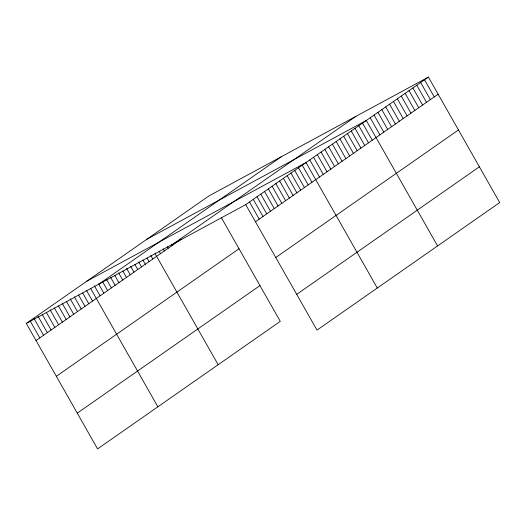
<?xml version="1.0" encoding="UTF-8"?>
<svg xmlns="http://www.w3.org/2000/svg" width="526" height="526" viewBox="0 0 526 526"><rect width="100%" height="100%" fill="white"/><g stroke="black" fill="none" stroke-linecap="round" stroke-linejoin="round"><path stroke-width="0.79" d="M221.446 217.81L280.273 321.36L97.58 448.902L26.3 323.431L208.993 195.889L428.42 77.098L499.7 202.569L317.007 330.111L245.727 204.64L428.42 77.098M98.71 284.231L281.403 156.689M173.317 243.84L356.01 116.299M36.018 340.539L181.187 239.192M255.445 221.748L438.138 94.207M56.335 376.3L239.028 248.752M275.762 257.51L458.455 129.968M77.263 413.14L259.956 285.598M296.69 294.356L479.383 166.808M146.879 239.251L366.306 120.461L437.586 245.938M86.586 281.338L306.014 162.554L377.293 288.024M26.3 323.431L245.727 204.64M424.541 79.807L434.259 96.915M420.655 82.516L430.373 99.624M416.776 85.225L426.494 102.333M412.89 87.941L422.608 105.049M409.011 90.65L418.729 107.758M405.125 93.358L414.843 110.467M401.246 96.067L410.964 113.175M397.36 98.776L407.085 115.884M393.481 101.492L403.199 118.6M389.602 104.201L399.319 121.309M385.716 106.909L395.434 124.018M381.837 109.618L391.554 126.727M377.951 112.334L387.669 129.435M374.071 115.043L383.789 132.151M370.186 117.752L379.903 134.86M362.539 123.091L372.257 140.199M358.771 125.721L368.489 142.829M355.004 128.351L364.722 145.459M351.23 130.987L360.954 148.089M347.462 133.617L357.18 150.725M343.695 136.247L353.413 153.355M339.928 138.877L349.645 155.985M336.16 141.507L345.878 158.615M332.393 144.137L342.11 161.245M328.625 146.767L338.343 163.875M324.858 149.397L334.575 166.505M321.09 152.027L330.808 169.135M317.323 154.657L327.04 171.765M313.555 157.287L323.273 174.395M309.781 159.917L319.506 177.025M302.246 165.184L311.964 182.292M298.479 167.814L308.197 184.922M294.711 170.444L304.429 187.552M290.944 173.074L300.662 190.182M287.176 175.704L296.894 192.812M283.409 178.334L293.127 195.442M279.641 180.964L289.359 198.072M275.874 183.594L285.592 200.702M272.106 186.224L281.824 203.332M268.332 188.854L278.057 205.962M264.565 191.49L274.283 208.598M260.797 194.12L270.515 211.228M257.03 196.75L266.748 213.858M253.262 199.38L262.98 216.488M249.495 202.01L259.213 219.118M171.318 244.09L172.127 245.517M167.432 246.799L168.241 248.226M163.145 248.798L164.362 250.941M159.266 251.507L160.476 253.65M154.979 253.506L218.159 364.722M150.804 255.426L152.829 258.989M147.037 258.056L149.062 261.619M142.862 259.975L145.294 264.249M138.693 261.889L141.527 266.879M134.919 264.519L137.759 269.509M130.75 266.439L133.985 272.139M126.575 268.359L130.218 274.776M122.808 270.989L126.45 277.406M118.633 272.909L122.683 280.036M114.865 275.539L118.915 282.666M110.697 277.452L115.148 285.296M106.522 279.372L111.38 287.926M102.754 282.002L107.613 290.556M98.579 283.922L103.846 293.186M94.404 285.835L100.078 295.816M90.636 288.472L157.866 406.815M86.468 290.385L92.537 301.076M82.7 293.015L88.769 303.712M78.525 294.935L85.002 306.342M74.35 296.855L81.234 308.972M70.182 298.768L77.467 311.602M66.407 301.398L73.699 314.232M62.239 303.318L69.932 316.862M58.471 305.948L66.164 319.492M54.296 307.868L62.397 322.122M50.121 309.788L58.629 324.752M46.354 312.418L54.862 327.382M42.185 314.331L51.088 330.012M38.01 316.251L47.32 332.649M33.835 318.171L43.553 335.279M30.067 320.801L39.785 337.909"/></g></svg>
